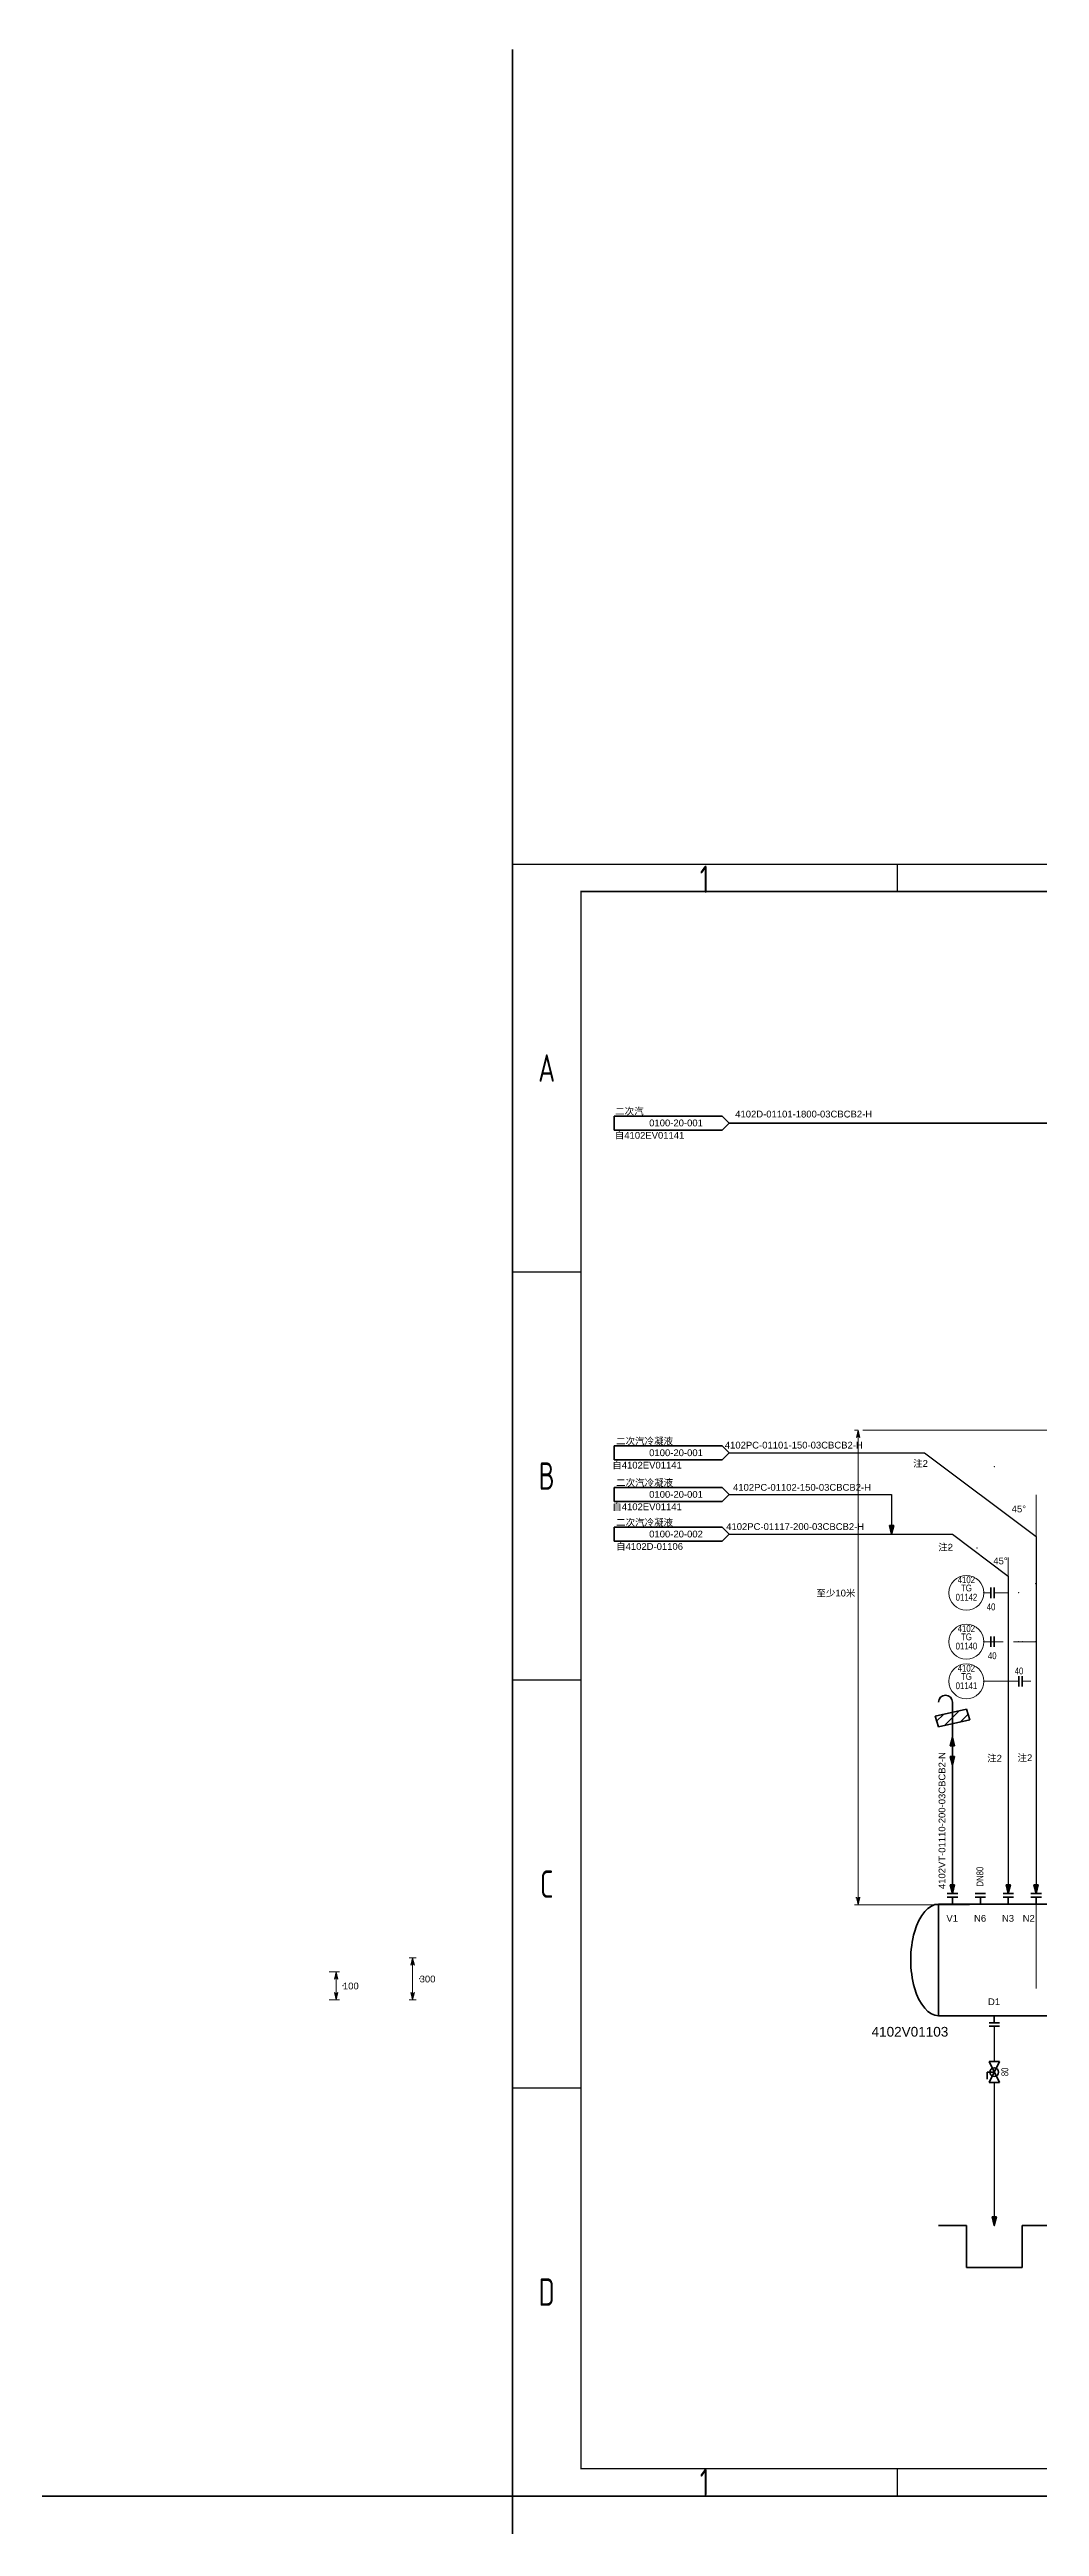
# Model space of a CAD drawing. Extents: x 757 to 8510, y -6585 to 527.
# Drawn here: x 5521 to 5882, y -883 to 19 of the extents above; entities that cross this region are included whole.
import ezdxf
from ezdxf.enums import TextEntityAlignment as Align

# ---------------------------------------------------------------- set-up
doc = ezdxf.new("R2010")
doc.units = 0
doc.header["$MEASUREMENT"] = 0
doc.layers.get('0').update_dxf_attribs({"linetype": 'CONTINUOUS'})
for name, color, linetype in [('10', 7, 'CONTINUOUS'), ('11', 7, 'CONTINUOUS'), ('12', 7, 'CONTINUOUS'), ('ConsistencyChecks', 7, 'CONTINUOUS'), ('Default', 6, 'CONTINUOUS'), ('Notes', 7, 'CONTINUOUS'), ('PUB_TITLE', 1, 'CONTINUOUS'), ('云线-1A', 6, 'CONTINUOUS'), ('图框', 92, 'CONTINUOUS')]:
    doc.layers.add(name, color=color, linetype=linetype)
doc.styles.add('Arial', font='arial.ttf')
doc.styles.add('Arial Narrow', font='ARIALN.TTF')
doc.styles.add('CD-Title Block', font='gbenor.shx', dxfattribs={"width": 0.8, "bigfont": 'gbcbig.shx'})
doc.styles.add('txt.shx', font='arial.ttf')
pattern_1 = [(0, (5432.4568, -889.099), (0, 3.175), [])]
pattern_2 = [(0, (5702.7078, -895.1496), (0, 3.175), [])]

# ---------------------------------------------------------------- blocks, each defined once
blk = doc.blocks.new('MEDIUM 1D 2TO1', base_point=(64.84, 8.08))
at = {"color": 0, "linetype": 'ByBlock', "lineweight": -2}
for p, q in [((113.1, 48.72), (16.58, 48.72)), ((16.58, 48.72), (16.58, 8.08)), ((113.1, 8.08), (113.1, 48.72)), ((16.58, 8.08), (113.1, 8.08))]:
    blk.add_line(p, q, dxfattribs=at)
for centre, start_param, end_param in [((16.58, 28.4), 0, 3.141593), ((113.1, 28.4), 3.141593, 6.283185)]:
    blk.add_ellipse(centre, major_axis=(0, 20.32), ratio=0.5, start_param=start_param, end_param=end_param, dxfattribs=at)
blk = doc.blocks.new('CHENGDA-FLANGED NOZZLE CONNECT TO TT')
at = {"color": 0, "linetype": 'ByBlock', "lineweight": -2}
for p, q in [((0, 0), (2.54, 0)), ((2.54, 0), (2.54, 1.905)), ((2.54, 1.905), (2.54, -1.905)), ((3.81, 1.905), (3.81, -1.905))]:
    blk.add_line(p, q, dxfattribs=at)
blk = doc.blocks.new('FLANGED NOZZLE WITH BLIND')
at = {"color": 0, "linetype": 'ByBlock', "lineweight": -2}
for p, q in [((0, 0), (2.54, 0)), ((2.54, 0), (2.54, 1.905)), ((2.54, 1.905), (2.54, -1.905)), ((3.81, 1.905), (3.81, -1.905))]:
    blk.add_line(p, q, dxfattribs=at)
blk = doc.blocks.new('DISCR FIELD MOUNTED TT')
at = {"color": 0, "linetype": 'ByBlock', "lineweight": -2}
blk.add_circle((0, 0), 6.35, dxfattribs=at)
blk = doc.blocks.new('FREE VENT')
at = {"color": 0, "linetype": 'ByBlock', "lineweight": -2}
blk.add_line((0, 0), (0, 7.62), dxfattribs=at)
blk.add_arc((2.54, 7.62), 2.54, 0, 180, dxfattribs=at)
blk = doc.blocks.new('DOUBLE FLANGE')
at = {"color": 0, "linetype": 'ByBlock', "lineweight": -2}
for p, q in [((0, -1.905), (0, 1.905)), ((1.27, -1.905), (1.27, 1.905))]:
    blk.add_line(p, q, dxfattribs=at)
blk = doc.blocks.new('BALL VALVE')
at = {"color": 0, "linetype": 'ByBlock', "lineweight": -2}
for p, q in [((-3.81, 1.905), (-3.81, -1.905)), ((3.81, -1.905), (-3.81, 1.905)), ((-3.81, -1.905), (3.81, 1.905)), ((0, 0), (0, 2.54)), ((0, 2.54), (2.54, 2.54)), ((3.81, 1.905), (3.81, -1.905))]:
    blk.add_line(p, q, dxfattribs=at)
blk.add_circle((0, 0), 1.587, dxfattribs=at)
blk = doc.blocks.new('OFF-DRAWING', base_point=(-22.23, 0))
at = {"color": 0, "linetype": 'ByBlock', "lineweight": -2}
for p, q in [((-3.81, 2.54), (-43.18, 2.54)), ((-43.18, 2.54), (-43.18, -2.54)), ((-1.27, 0), (-3.81, 2.54)), ((-3.81, -2.54), (-1.27, 0)), ((-43.18, -2.54), (-3.81, -2.54))]:
    blk.add_line(p, q, dxfattribs=at)
blk = doc.blocks.new('A1图框_H')
at = {"layer": '图框', "linetype": 'Continuous'}
for p, q in [((-690.83, 584), (-690.83, 574)), ((-806, 435.5), (-831, 435.5)), ((-806, 287), (-831, 287)), ((-806, 138.5), (-831, 138.5)), ((-690.83, 0), (-690.83, -10))]:
    blk.add_line(p, q, dxfattribs=at)
blk.add_lwpolyline([(-831, 584), (10, 584), (10, -10), (-831, -10)], close=True, dxfattribs=at)
at = {"layer": '图框', "linetype": 'Continuous', "const_width": 0.5}
blk.add_lwpolyline([(-806, 574), (0, 574), (0, 0), (-806, 0)], close=True, dxfattribs=at)
at = {"layer": '图框', "linetype": 'Continuous', "style": 'CD-Title Block', "width": 0.8}
for s, p in [('1', (-761, 578.47)), ('A', (-818.5, 509.75)), ('B', (-818.5, 361.25)), ('C', (-818.5, 212.75)), ('D', (-818.5, 64.25)), ('1', (-761, -5))]:
    blk.add_text(s, height=10, dxfattribs=at).set_placement(p, align=Align.MIDDLE)

msp = doc.modelspace()

# ---------------------------------------------------------------- hatches: boundary and pattern name
at = {"layer": '11', "linetype": 'ByBlock'}
for points in [[(5827.85, -521.55), (5828.63, -518.39), (5827.05, -518.39)], [(5850.03, -605.59), (5850.81, -602.43), (5849.23, -602.43)], [(5850.03, -595.43), (5849.25, -598.59), (5850.83, -598.59)], [(5850.03, -652.39), (5850.81, -649.23), (5849.23, -649.23)], [(5870.35, -652.39), (5871.13, -649.23), (5869.55, -649.23)], [(5880.51, -652.39), (5881.29, -649.23), (5879.71, -649.23)], [(5865.27, -773.23), (5866.05, -770.07), (5864.47, -770.07)]]:
    msp.add_hatch(color=7, dxfattribs=at).paths.add_polyline_path(points)
at = {"layer": 'Default', "linetype": 'ByBlock'}
for points in [[(5815.04, -486.36), (5815.65, -483.72), (5816.26, -486.36), (5815.65, -485.54)], [(5815.65, -656.44), (5816.26, -653.8), (5815.65, -654.61), (5815.04, -653.8)], [(5654.05, -678.38), (5653.44, -675.74), (5652.83, -678.38), (5653.44, -677.56)], [(5626.13, -683.47), (5625.52, -680.83), (5624.92, -683.47), (5625.52, -682.65)], [(5625.52, -691.04), (5624.92, -688.4), (5625.52, -689.22), (5626.13, -688.4)], [(5653.44, -690.98), (5652.83, -688.34), (5653.44, -689.15), (5654.05, -688.34)]]:
    msp.add_hatch(color=7, dxfattribs=at).paths.add_polyline_path(points)
h = msp.add_hatch(dxfattribs=at)
h.set_pattern_fill('LINE', scale=25.4, style=0)
h.set_pattern_definition(pattern_2)
h.paths.add_polyline_path([(5815.04, -486.36), (5815.65, -483.72), (5816.26, -486.36), (5815.65, -485.54)])
h = msp.add_hatch(dxfattribs=at)
h.set_pattern_fill('LINE', scale=25.4, style=0)
h.set_pattern_definition(pattern_2)
h.paths.add_polyline_path([(5815.65, -656.44), (5816.26, -653.8), (5815.65, -654.61), (5815.04, -653.8)])
h = msp.add_hatch(dxfattribs=at)
h.set_pattern_fill('LINE', scale=25.4, style=0)
h.set_pattern_definition(pattern_1)
h.paths.add_polyline_path([(5654.05, -678.38), (5653.44, -675.74), (5652.83, -678.38), (5653.44, -677.56)])
h = msp.add_hatch(dxfattribs=at)
h.set_pattern_fill('LINE', scale=25.4, style=0)
h.set_pattern_definition(pattern_1)
h.paths.add_polyline_path([(5626.13, -683.47), (5625.52, -680.83), (5624.92, -683.47), (5625.52, -682.65)])
h = msp.add_hatch(dxfattribs=at)
h.set_pattern_fill('LINE', scale=25.4, style=0)
h.set_pattern_definition(pattern_1)
h.paths.add_polyline_path([(5625.52, -691.04), (5624.92, -688.4), (5625.52, -689.22), (5626.13, -688.4)])
h = msp.add_hatch(dxfattribs=at)
h.set_pattern_fill('LINE', scale=25.4, style=0)
h.set_pattern_definition(pattern_1)
h.paths.add_polyline_path([(5653.44, -690.98), (5652.83, -688.34), (5653.44, -689.15), (5654.05, -688.34)])
at = {"layer": 'Notes', "linetype": 'ByBlock'}
h = msp.add_hatch(dxfattribs=at)
h.set_pattern_fill('LINE', scale=25.4, angle=45, style=0)
h.set_pattern_definition([(45, (5682.3878, -895.15), (-2.245064, 2.245064), [])])
h.paths.add_polyline_path([(5855.11, -585.27), (5843.68, -587.81), (5844.95, -591.62), (5856.38, -589.08)])

# ---------------------------------------------------------------- linework, layer by layer
at = {"layer": '11', "color": 30, "linetype": 'Continuous', "lineweight": 25, "true_color": 0xff8000}
for p, q in [((5768.75, -491.96), (5839.87, -491.96)), ((5839.87, -491.96), (5880.51, -522.44)), ((5768.75, -521.55), (5850.03, -521.55)), ((5850.03, -521.55), (5870.35, -536.79)), ((5880.51, -522.44), (5880.51, -561.33)), ((5870.35, -536.79), (5870.35, -560.68))]:
    msp.add_line(p, q, dxfattribs=at)
at = {"layer": '11', "color": 7, "linetype": 'Continuous', "lineweight": 35}
for p, q in [((5827.05, -518.39), (5827.85, -521.55)), ((5828.63, -518.39), (5827.05, -518.39)), ((5827.85, -521.55), (5828.63, -518.39)), ((5849.23, -602.43), (5850.03, -605.59)), ((5850.81, -602.43), (5849.23, -602.43)), ((5850.03, -595.43), (5849.25, -598.59)), ((5849.25, -598.59), (5850.83, -598.59)), ((5850.83, -598.59), (5850.03, -595.43)), ((5850.03, -605.59), (5850.81, -602.43)), ((5849.23, -649.23), (5850.03, -652.39)), ((5850.81, -649.23), (5849.23, -649.23)), ((5850.03, -652.39), (5850.81, -649.23)), ((5869.55, -649.23), (5870.35, -652.39)), ((5871.13, -649.23), (5869.55, -649.23)), ((5870.35, -652.39), (5871.13, -649.23)), ((5879.71, -649.23), (5880.51, -652.39)), ((5881.29, -649.23), (5879.71, -649.23)), ((5880.51, -652.39), (5881.29, -649.23)), ((5864.47, -770.07), (5865.27, -773.23)), ((5866.05, -770.07), (5864.47, -770.07)), ((5865.27, -773.23), (5866.05, -770.07))]:
    msp.add_line(p, q, dxfattribs=at)
at = {"layer": '11', "color": 56, "linetype": 'Continuous', "lineweight": 35, "true_color": 0x808000}
for points in [[(5768.75, -371.91), (5941.47, -371.91), (5941.47, -412.55)], [(5850.03, -652.39), (5850.03, -590.35)]]:
    msp.add_lwpolyline(points, dxfattribs=at)
at = {"layer": '11', "color": 30, "linetype": 'Continuous', "lineweight": 25, "true_color": 0xff8000}
for points in [[(5768.75, -507.11), (5827.85, -507.11), (5827.85, -521.55)], [(5870.35, -560.68), (5870.35, -652.39)], [(5880.51, -560.68), (5880.51, -652.39)], [(5865.27, -700.65), (5865.27, -713.54)], [(5865.27, -721.16), (5865.27, -773.23)]]:
    msp.add_lwpolyline(points, dxfattribs=at)
at = {"layer": '11', "color": 7, "linetype": 'Continuous', "lineweight": 0}
for points in [[(5827.85, -521.55), (5828.63, -518.39), (5827.05, -518.39)], [(5850.03, -605.59), (5850.81, -602.43), (5849.23, -602.43)], [(5850.03, -595.43), (5849.25, -598.59), (5850.83, -598.59)], [(5850.03, -652.39), (5850.81, -649.23), (5849.23, -649.23)], [(5870.35, -652.39), (5871.13, -649.23), (5869.55, -649.23)], [(5880.51, -652.39), (5881.29, -649.23), (5879.71, -649.23)], [(5865.27, -773.23), (5866.05, -770.07), (5864.47, -770.07)]]:
    msp.add_lwpolyline(points, close=True, dxfattribs=at)
at = {"layer": '11', "color": 7, "linetype": 'Continuous', "lineweight": 35}
for p in [(5880.51, -539.55), (5880.51, -560.68)]:
    msp.add_point(p, dxfattribs=at)
at = {"layer": '12', "color": 96, "linetype": 'Continuous', "lineweight": 18, "true_color": 0x008000}
for points in [[(5864, -542.9), (5861.46, -542.9)], [(5870.35, -542.9), (5865.27, -542.9)], [(5868.55, -560.68), (5861.46, -560.68)], [(5880.51, -560.68), (5872.25, -560.68)], [(5874.16, -575.11), (5861.46, -575.11)], [(5878.61, -575.11), (5875.43, -575.11)]]:
    msp.add_lwpolyline(points, dxfattribs=at)
at = {"layer": 'ConsistencyChecks', "color": 5, "linetype": 'Continuous', "lineweight": 9}
for p in [(5768.75, -371.91), (5768.75, -491.96), (5768.75, -521.55), (5865.27, -773.23)]:
    msp.add_point(p, dxfattribs=at)
at = {"layer": 'ConsistencyChecks', "color": 7, "linetype": 'Continuous', "lineweight": 9}
for p in [(5865.27, -497.04), (5827.85, -521.55), (5848.76, -526.63), (5858.92, -526.63), (5880.51, -539.55), (5880.51, -539.55), (5880.51, -539.55), (5861.46, -542.9), (5865.27, -542.9), (5874.16, -542.9), (5861.46, -560.68), (5874.16, -560.68), (5875.43, -560.68), (5880.51, -560.68), (5880.51, -560.68), (5880.51, -560.68), (5861.46, -575.11), (5874.16, -575.11), (5875.43, -575.11), (5850.03, -590.35), (5850.03, -652.39), (5850.03, -656.2), (5860.19, -656.2), (5870.35, -652.39), (5870.35, -652.39), (5870.35, -656.2), (5880.51, -652.39), (5880.51, -656.2), (5880.51, -656.39), (5655.98, -683.36), (5628.04, -685.9), (5865.27, -696.84), (5865.27, -700.65), (5865.27, -713.54), (5865.27, -721.16)]:
    msp.add_point(p, dxfattribs=at)
at = {"layer": 'Default', "color": 7, "linetype": 'Continuous', "lineweight": 0}
for p, q in [((5814.38, -483.72), (5815.65, -483.72)), ((5815.04, -486.36), (5815.65, -483.72)), ((5815.65, -485.54), (5815.04, -486.36)), ((5815.65, -483.72), (5815.75, -483.72)), ((5815.65, -483.72), (5816.26, -486.36)), ((5815.65, -656.44), (5815.65, -483.72)), ((5816.26, -486.36), (5815.65, -485.54)), ((5817.39, -483.74), (5891.05, -483.74)), ((5880.51, -522.44), (5880.51, -507.2)), ((5870.35, -536.79), (5870.35, -530)), ((5814.38, -656.44), (5815.65, -656.44)), ((5815.65, -654.61), (5815.04, -653.8)), ((5815.04, -653.8), (5815.65, -656.44)), ((5816.26, -653.8), (5815.65, -654.61)), ((5815.65, -656.44), (5816.26, -653.8)), ((5815.65, -656.44), (5856.26, -656.44)), ((5880.51, -656.39), (5880.51, -686.87)), ((5653.44, -675.74), (5652.17, -675.74)), ((5653.44, -675.74), (5652.83, -678.38)), ((5654.71, -675.74), (5653.44, -675.74)), ((5654.05, -678.38), (5653.44, -675.74)), ((5653.44, -690.98), (5653.44, -675.74)), ((5625.52, -680.83), (5622.98, -680.83)), ((5625.52, -680.83), (5624.92, -683.47)), ((5624.92, -683.47), (5625.52, -682.65)), ((5626.79, -680.83), (5625.52, -680.83)), ((5626.13, -683.47), (5625.52, -680.83)), ((5625.52, -691.04), (5625.52, -680.83)), ((5625.52, -682.65), (5626.13, -683.47)), ((5652.83, -678.38), (5653.44, -677.56)), ((5653.44, -677.56), (5654.05, -678.38)), ((5625.52, -691.04), (5622.98, -691.04)), ((5624.92, -688.4), (5625.52, -689.22)), ((5625.52, -691.04), (5624.92, -688.4)), ((5625.52, -689.22), (5626.13, -688.4)), ((5626.13, -688.4), (5625.52, -691.04)), ((5626.79, -691.04), (5625.52, -691.04)), ((5653.44, -690.98), (5652.17, -690.98)), ((5652.83, -688.34), (5653.44, -689.15)), ((5653.44, -690.98), (5652.83, -688.34)), ((5653.44, -689.15), (5654.05, -688.34)), ((5654.05, -688.34), (5653.44, -690.98)), ((5654.71, -690.98), (5653.44, -690.98))]:
    msp.add_line(p, q, dxfattribs=at)
for points in [[(5815.04, -486.36), (5815.65, -483.72), (5816.26, -486.36), (5815.65, -485.54)], [(5815.65, -656.44), (5816.26, -653.8), (5815.65, -654.61), (5815.04, -653.8)], [(5654.05, -678.38), (5653.44, -675.74), (5652.83, -678.38), (5653.44, -677.56)], [(5626.13, -683.47), (5625.52, -680.83), (5624.92, -683.47), (5625.52, -682.65)], [(5625.52, -691.04), (5624.92, -688.4), (5625.52, -689.22), (5626.13, -688.4)], [(5653.44, -690.98), (5652.83, -688.34), (5653.44, -689.15), (5654.05, -688.34)]]:
    msp.add_lwpolyline(points, close=True, dxfattribs=at)
at = {"layer": 'Notes', "color": 7, "linetype": 'Continuous', "lineweight": 35}
for p, q in [((5843.68, -587.81), (5855.11, -585.27)), ((5855.11, -585.27), (5856.38, -589.08)), ((5844.95, -591.62), (5843.68, -587.81)), ((5856.38, -589.08), (5844.95, -591.62)), ((5844.95, -773.23), (5850.03, -773.23)), ((5850.03, -773.23), (5855.11, -773.23)), ((5855.11, -773.23), (5855.11, -788.47)), ((5875.43, -788.47), (5875.43, -773.23)), ((5875.43, -773.23), (5885.59, -773.23)), ((5855.11, -788.47), (5875.43, -788.47))]:
    msp.add_line(p, q, dxfattribs=at)
at = {"layer": 'Notes', "color": 7, "linetype": 'Continuous', "lineweight": 0}
msp.add_lwpolyline([(5855.11, -585.27), (5843.68, -587.81), (5844.95, -591.62), (5856.38, -589.08)], close=True, dxfattribs=at)
at = {"layer": 'PUB_TITLE', "color": 2}
msp.add_lwpolyline([(5689.75, -277.65), (6530.75, -277.65), (6530.75, -871.65), (5689.75, -871.65)], close=True, dxfattribs=at)
at = {"layer": '云线-1A', "color": 1, "lineweight": 35}
for p, q in [((5689.75, -2718.9), (5689.75, 18.8)), ((7953.9, -871.65), (1023.5, -871.65))]:
    msp.add_line(p, q, dxfattribs=at)

# ---------------------------------------------------------------- block references
at = {"layer": '10', "color": 16, "linetype": 'Continuous', "lineweight": 35, "true_color": 0x800000}
msp.add_blockref('MEDIUM 1D 2TO1', (5893.26, -696.84), dxfattribs=at)
at = {"layer": '10', "color": 16, "linetype": 'Continuous', "lineweight": 35, "true_color": 0x800000, "xscale": -1}
for name, p, rotation in [('CHENGDA-FLANGED NOZZLE CONNECT TO TT', (5850.03, -656.2), 269.9999999999941), ('FLANGED NOZZLE WITH BLIND', (5860.19, -656.2), 269.9999999999941), ('CHENGDA-FLANGED NOZZLE CONNECT TO TT', (5870.35, -656.2), 269.9999999999941), ('CHENGDA-FLANGED NOZZLE CONNECT TO TT', (5880.51, -656.2), 269.9999999999941), ('CHENGDA-FLANGED NOZZLE CONNECT TO TT', (5865.27, -696.84), 90.00000000000593)]:
    msp.add_blockref(name, p, dxfattribs=dict(at, rotation=rotation))
at = {"layer": '11', "color": 56, "linetype": 'Continuous', "lineweight": 35, "true_color": 0x808000}
for p in [(5747.79, -371.91), (5747.79, -491.96), (5747.79, -507.11), (5747.79, -521.55)]:
    msp.add_blockref('OFF-DRAWING', p, dxfattribs=at)
at = {"layer": '11', "color": 56, "linetype": 'Continuous', "lineweight": 35, "true_color": 0x808000, "xscale": -1}
for name, p in [('DOUBLE FLANGE', (5865.27, -542.9)), ('DOUBLE FLANGE', (5865.27, -560.68)), ('FREE VENT', (5850.03, -590.35))]:
    msp.add_blockref(name, p, dxfattribs=at)
at = {"layer": '11', "color": 56, "linetype": 'Continuous', "lineweight": 35, "true_color": 0x808000, "rotation": 179.9990884542046}
msp.add_blockref('DOUBLE FLANGE', (5875.43, -575.11), dxfattribs=at)
at = {"layer": '11', "color": 56, "linetype": 'Continuous', "lineweight": 35, "true_color": 0x808000, "xscale": -1, "rotation": 90.00000000000593}
msp.add_blockref('BALL VALVE', (5865.27, -717.35), dxfattribs=at)
at = {"layer": '12', "color": 96, "linetype": 'Continuous', "lineweight": 18, "true_color": 0x008000}
for p in [(5855.11, -542.9), (5855.11, -560.68), (5855.11, -575.11)]:
    msp.add_blockref('DISCR FIELD MOUNTED TT', p, dxfattribs=at)
at = {"layer": '图框', "linetype": 'Continuous'}
msp.add_blockref('A1图框_H', (6520.75, -861.65), dxfattribs=at)

# ---------------------------------------------------------------- texts
at = {"layer": '10', "color": 7, "style": 'Arial Narrow'}
msp.add_text('DN80', height=2.469, rotation=90, dxfattribs=at).set_placement((5860.03, -646.21), align=Align.MIDDLE_CENTER)
at = {"layer": '10', "color": 7, "style": 'Arial'}
for s, height, p in [('V1', 2.469, (5849.94, -661.38)), ('N6', 2.469, (5860.1, -661.38)), ('N3', 2.469, (5870.26, -661.38)), ('N2', 2.469, (5877.81, -661.38)), ('D1', 2.469, (5865.2, -691.74)), ('4102V01103', 3.528, (5834.55, -702.65))]:
    msp.add_text(s, height=height, dxfattribs=at).set_placement(p, align=Align.MIDDLE_CENTER)
at = {"layer": '11', "color": 7}
for s, height, style, p in [('二次汽', 2.469, 'txt.shx', (5732.38, -367.62)), ('自4102EV01141', 2.4694, 'txt.shx', (5739.72, -376.39)), ('0100-20-001', 2.4694, 'Arial', (5749.36, -371.87)), ('二次汽冷凝液', 2.469, 'txt.shx', (5737.91, -487.67)), ('自4102EV01141', 2.4694, 'txt.shx', (5738.8, -496.44)), ('0100-20-001', 2.4694, 'Arial', (5749.36, -491.92)), ('二次汽冷凝液', 2.469, 'txt.shx', (5737.91, -502.82)), ('自4102EV01141', 2.4694, 'txt.shx', (5738.8, -511.59)), ('0100-20-001', 2.4694, 'Arial', (5749.36, -507.07)), ('二次汽冷凝液', 2.469, 'txt.shx', (5737.91, -517.26)), ('0100-20-002', 2.4694, 'Arial', (5749.36, -521.51)), ('自4102D-01106', 2.4694, 'txt.shx', (5739.72, -526.03)), ('40', 2.469, 'Arial Narrow', (5864.1, -548.01)), ('40', 2.469, 'Arial Narrow', (5864.51, -565.8)), ('40', 2.469, 'Arial Narrow', (5874.26, -571.34))]:
    msp.add_text(s, height=height, dxfattribs=dict(at, style=style)).set_placement(p, align=Align.MIDDLE_CENTER)
at = {"layer": '11', "color": 7, "style": 'Arial'}
for s, p in [('4102D-01101-1800-03CBCB2-H', (5795.84, -369.89)), ('4102PC-01101-150-03CBCB2-H', (5792.25, -490.38)), ('4102PC-01102-150-03CBCB2-H', (5795.24, -505.75)), ('4102PC-01117-200-03CBCB2-H', (5792.75, -520.03))]:
    msp.add_text(s, height=2.4694, dxfattribs=at).set_placement(p, align=Align.CENTER)
msp.add_text('4102VT-01110-200-03CBCB2-N', height=2.4694, rotation=90, dxfattribs=at).set_placement((5844.98, -625.81), align=Align.TOP_CENTER)
at = {"layer": '11', "color": 7, "style": 'Arial Narrow'}
msp.add_text('80', height=2.469, rotation=90, dxfattribs=at).set_placement((5869.11, -717.25), align=Align.MIDDLE_CENTER)
at = {"layer": '12', "color": 7, "style": 'Arial Narrow'}
for s, p in [('4102 ', (5855.5, -538.14)), ('TG ', (5855.51, -541.14)), ('01142', (5855.12, -544.5)), ('4102 ', (5855.5, -555.92)), ('TG ', (5855.51, -558.92)), ('01140', (5855.12, -562.28)), ('01141', (5855.12, -576.71)), ('4102 ', (5855.5, -570.35)), ('TG ', (5855.51, -573.35))]:
    msp.add_text(s, height=2.469, dxfattribs=at).set_placement(p, align=Align.MIDDLE_CENTER)
at = {"layer": 'Default', "color": 7, "style": 'txt.shx'}
for s, p in [('注2', (5835.72, -495.83)), ('45°', (5871.62, -512.38)), ('注2', (5844.85, -526.31)), ('45°', (5864.91, -531.28)), ('至少10米', (5800.49, -543)), ('注2', (5862.68, -603.1)), ('注2', (5873.74, -602.93)), ('100', (5628.04, -686)), ('300', (5655.98, -683.46))]:
    msp.add_text(s, height=2.469, dxfattribs=at).set_placement(p, align=Align.MIDDLE_LEFT)

doc.saveas('drawing.dxf')
